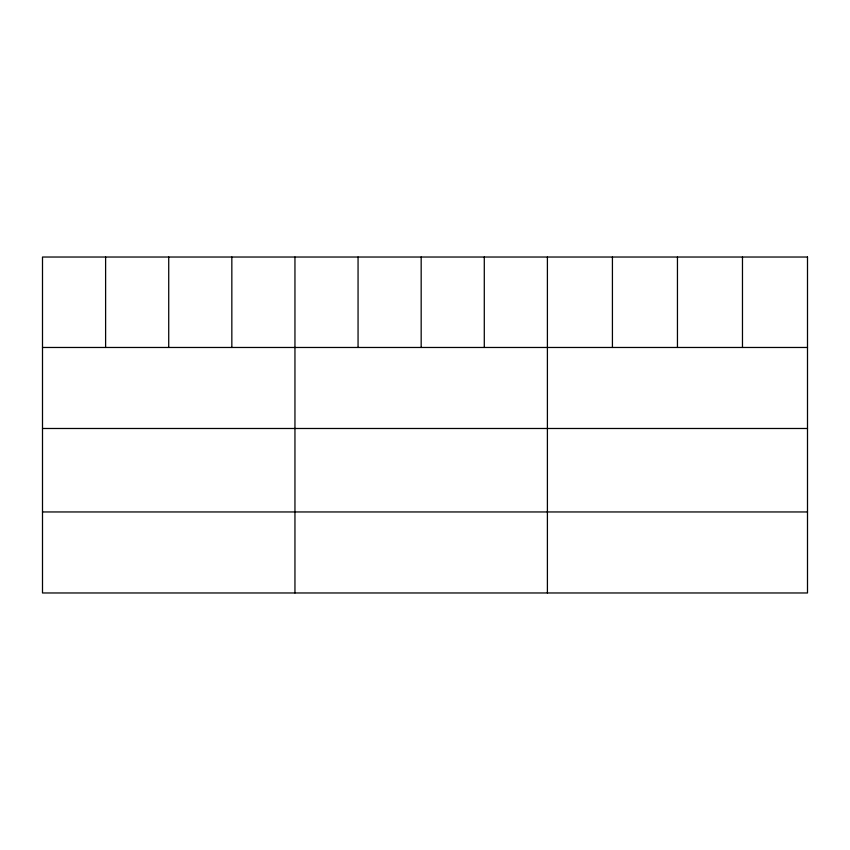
<?xml version="1.0" encoding="UTF-8"?>
<svg xmlns="http://www.w3.org/2000/svg" width="850" height="850" viewBox="0 0 850 850"><rect width="100%" height="100%" fill="white"/><g stroke="black" fill="none" stroke-linecap="round" stroke-linejoin="round"><path stroke-width="1.27" d="M42.5 347.469L807.5 347.469M42.5 428.485L807.5 428.485M42.5 511.955L807.5 511.955M742.475 257.029L742.475 347.469M677.45 257.029L677.45 347.469M612.425 257.029L612.425 347.469M547.4 257.029L547.4 592.971M484.288 257.029L484.288 347.469M421.175 257.029L421.175 347.469M358.062 257.029L358.062 347.469M294.95 257.029L294.95 592.971M231.837 257.029L231.837 347.469M168.725 257.029L168.725 347.469M105.613 257.029L105.613 347.469M807.5 257.029L42.5 257.029L42.5 592.971L807.5 592.971L807.5 257.029"/></g></svg>
